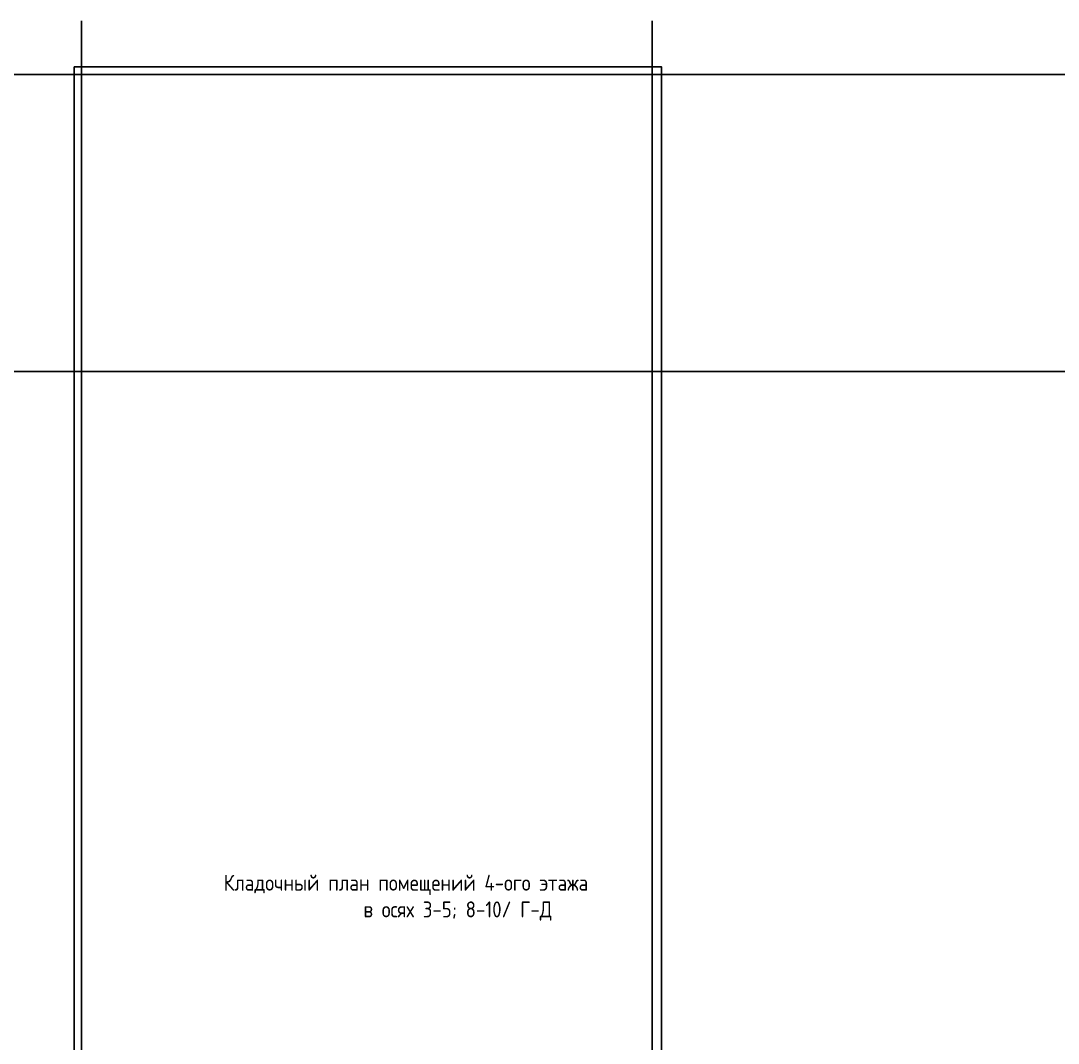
# Model space of a CAD drawing. Header units: millimetres. Extents: x -33838 to 476301, y -41806 to 120107.
# Drawn here: x 340037 to 362757, y 22301 to 44685 of the extents above; entities that cross this region are included whole.
import ezdxf

# ---------------------------------------------------------------- set-up
doc = ezdxf.new("R2010")
doc.units = ezdxf.units.MM
doc.linetypes.add('ADSK_Линия сетки', pattern=[25, 20, -2.5, 0, -2.5])
doc.layers.add('Аннотация', color=7, linetype='Continuous', lineweight=9)
doc.styles.add('GOST Common_2', font='GOST Common_0.ttf', dxfattribs={"width": 0.9, "height": 250})

msp = doc.modelspace()

# ---------------------------------------------------------------- linework, layer by layer
at = {"linetype": 'ADSK_Линия сетки', "lineweight": 25}
for p, q in [((341364.44493, -2753.38365), (341364.44493, 44684.78674)), ((353864.44493, -2753.38365), (353864.44493, 44684.78674)), ((311668.30983, 43506.78828), (379896.25284, 43506.78828)), ((311668.30983, 37006.78828), (379896.25284, 37006.78828))]:
    msp.add_line(p, q, dxfattribs=at)
at = {"color": 251, "lineweight": 25, "true_color": 0x636466}
msp.add_lwpolyline([(334059.7707, 21068.63165), (334055.8526, 13720.1816), (337042.10836, 13716.63165), (337042.10836, 13206.63165), (335179.69811, 13206.63165), (335179.69811, 11328.12025), (358547.30337, 11328.12025), (358547.30337, 13716.63165), (361496.43934, 13716.63165), (361484.23838, 21084.05859), (354071.5506, 21084.05859), (354071.5506, 43675.12698), (341210.36994, 43675.12698), (341210.36994, 21068.63165), (334059.7707, 21068.63165)], dxfattribs=at)

# ---------------------------------------------------------------- texts
at = {"layer": 'Аннотация', "color": 251, "lineweight": 25, "true_color": 0x636466, "insert": (344482.31797, 25989.45164), "char_height": 350, "width": 10143.7627089, "attachment_point": 1, "style": 'GOST Common_2'}
msp.add_mtext('Кладочный план помещений 4-ого этажа \\P                в осях 3-5; 8-10/ Г-Д', dxfattribs=at)

doc.saveas('drawing.dxf')
